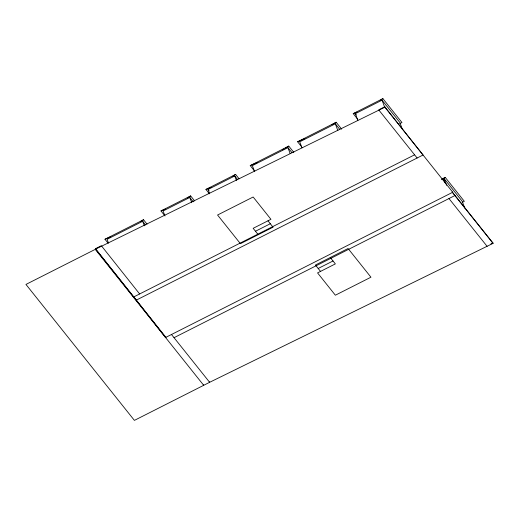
<?xml version="1.0" encoding="UTF-8"?>
<svg xmlns="http://www.w3.org/2000/svg" width="519" height="519" viewBox="0 0 519 519"><rect width="100%" height="100%" fill="white"/><g stroke="black" fill="none" stroke-linecap="round" stroke-linejoin="round"><path stroke-width="0.78" d="M187.275 198.115L190.642 195.91L194.657 200.944M232.908 176.181L235.6 174.416L239.11 178.821M380.193 100.381L382.886 98.616L401.959 122.523L399.786 123.619M140.759 221.405L143.536 219.745L147.052 224.15M282.544 149.829L283.932 148.998M285.32 148.168L288.785 146.086L293.806 152.378M332.011 124.755L336.169 122.257L341.69 129.179M441.786 179.49L445.25 177.407L464.323 201.314L462.182 202.397M464.719 208.028L462.202 201.268L444.147 178.633L443.408 179.01L444.796 182.733M254.745 171.264L250.229 165.6L288.785 146.086M107.991 243.035L104.981 239.259L143.536 219.745M164.997 215.956L160.981 210.922L190.642 195.91M301.63 146.806L297.614 141.771L336.169 122.257M357.747 119.292L353.225 113.629L382.886 98.616M291.879 152.567L287.941 147.636L252.344 165.645L254.582 171.653M145.657 225.012L142.686 221.295L107.096 239.304L108.49 243.061M193.256 201.794L189.792 197.46L163.096 210.967L164.763 215.437M339.776 129.387L335.326 123.807L299.735 141.817L301.967 147.831M357.838 120.376L355.346 113.674L382.042 100.167L399.838 122.478L402.342 129.212M209.455 193.827L205.939 189.429L235.6 174.416M209.455 193.23L208.061 189.474L234.75 175.96L237.721 179.684M165.95 337.382L95.405 248.724L101.341 245.721L139.637 293.955M95.567 249.146L384.916 107.193L452.75 192.244L165.561 337.499M95.405 248.724L136.244 300.151L423.056 155.006L384.754 106.765L378.825 109.769L378.98 110.197L417.127 158.003M255.484 231.24L270.315 223.734M441.682 179.217L445.25 177.407M454.728 195.131L454.891 195.559L452.347 192.367M174.034 337.687L454.91 195.546L493.05 243.359L209.631 382.308L134.402 420.384L25.95 284.431L95.249 249.367L203.701 385.312L203.539 384.89M318.192 268.479L333.023 260.979M490.916 243.93L492.894 242.931L493.05 243.359M297.614 141.771L304.906 138.56M250.229 165.6L257.521 162.389M104.981 239.259L110.813 236.69M353.225 113.629L356.871 112.123M205.939 189.429L211.038 187.32M160.981 210.922L165.353 209.118M452.185 191.946L492.894 242.931M448.974 198.55L487.12 246.356M355.346 113.674L356.332 114.913M330.272 257.521L335.358 263.899L317.557 272.903L335.358 295.214L370.949 277.204L348.067 248.517L315.442 265.027L320.528 271.405M267.979 220.815L273.065 227.186L240.44 243.696L217.558 215.015L253.149 196.999L270.95 219.31L253.149 228.321L258.235 234.692M208.061 189.474L209.047 190.713M171.491 334.502L209.631 382.308L209.475 381.887M136.218 300.079L165.587 337.571L165.399 337.078M444.147 178.633L446.638 185.335M414.421 154.39L414.584 154.818L133.707 296.959L133.545 296.531M384.754 106.765L384.916 107.193M382.042 100.167L384.553 106.927M335.326 123.807L337.837 130.567M287.941 147.636L290.173 153.643M234.75 175.96L236.417 180.43M189.792 197.46L191.751 202.715M142.686 221.295L144.366 225.797"/></g></svg>
